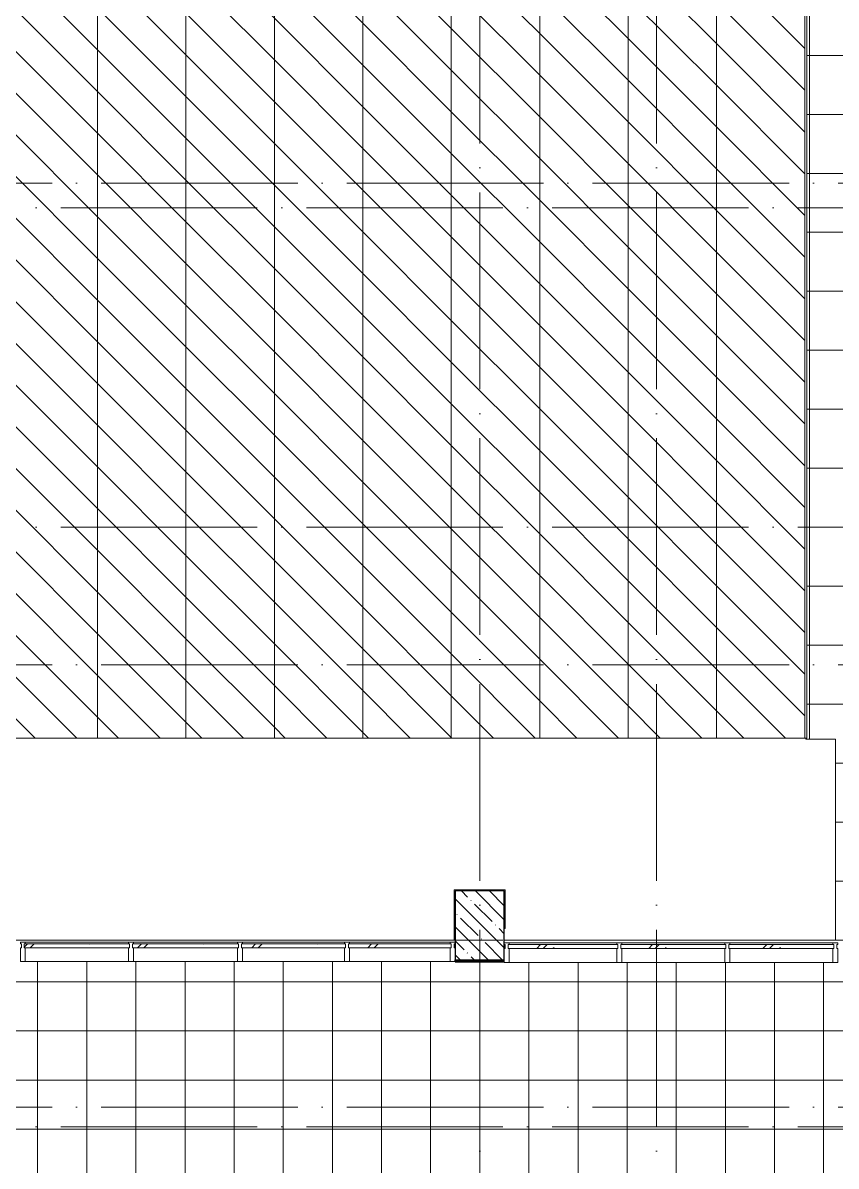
# Model space of a CAD drawing. Header units: millimetres. Extents: x 97 to 214665, y -4577 to 61202.
# Drawn here: x 183548 to 191826, y 26025 to 37655 of the extents above; entities that cross this region are included whole.
import ezdxf

# ---------------------------------------------------------------- set-up
doc = ezdxf.new("R2010")
doc.units = ezdxf.units.MM
doc.linetypes.add('ADSK_Линия сетки', pattern=[2500, 2000, -250, 0, -250])
for name, color, linetype, lineweight in [('A-FLOR-____-OTLN', 192, 'Continuous', 9), ('A-FLOR-____-PATT', 8, 'Continuous', 9), ('A-GLAZ-____-MCUT', 151, 'Continuous', 9), ('A-GLAZ-____-OTLN', 151, 'Continuous', 9), ('A-GLAZ-CURT-OTLN', 52, 'Continuous', 9), ('A-GLAZ-CWMG-MCUT', 51, 'Continuous', 9), ('A-GLAZ-CWMG-OTLN', 51, 'Continuous', 9), ('A-ROOF-____-OTLN', 132, 'Continuous', 9), ('A-ROOF-____-PATT', 132, 'Continuous', 9), ('A-WALL-____-MCUT', 113, 'Continuous', 9), ('A-WALL-____-PATT', 111, 'Continuous', 9), ('I-WALL-____-OTLN', 2, 'Continuous', 9), ('S-COLS-____-MCUT', 52, 'Continuous', 9), ('S-COLS-____-OTLN', 52, 'Continuous', 9), ('S-GRID-____-OTLN', 1, 'Continuous', 9)]:
    doc.layers.add(name, color=color, linetype=linetype, lineweight=lineweight)
pattern_1 = [(135, (57498.1, 0), (-212.13203, -212.13203), [])]

# ---------------------------------------------------------------- blocks, each defined once
blk = doc.blocks.new('PNS_Панель прямоугольная1 - Нр_Стекло - 40мм-40427364-О_АИ_ПП_4_200_Целиком')
at = {"layer": 'A-GLAZ-____-OTLN', "lineweight": 5}
h = blk.add_hatch(dxfattribs=at)
h.set_pattern_fill('FP_25', color=256, style=0, pattern_type=2)
h.set_pattern_definition([(45, (-131647.48, -28178), (-282.8427, 282.8427), [200, -600]), (45, (-131847.48, -28278), (-282.8427, 282.8427), [600, -200]), (45, (-131447.48, -28378), (-282.8427, 282.8427), [200, -600])])
h.paths.add_polyline_path([(558, -40), (558, 0), (-558, 0), (-558, -40), (62, -40)])
at = {"layer": 'A-GLAZ-____-MCUT', "color": 10, "lineweight": 5}
for p, q in [((558, 0), (-558, 0)), ((-558, 0), (-558, -40)), ((558, -40), (558, 0)), ((-558, -40), (558, -40))]:
    blk.add_line(p, q, dxfattribs=at)
at = {"layer": 'A-GLAZ-____-OTLN', "color": 10, "lineweight": 5}
blk.add_line((-558, 0), (558, 0), dxfattribs=at)
blk = doc.blocks.new('PNS_Панель прямоугольная1 - Нр_Стекло - 40мм-38491962-О_АИ_ПП_4_200_Целиком')
at = {"layer": 'A-GLAZ-____-OTLN', "lineweight": 5}
h = blk.add_hatch(dxfattribs=at)
h.set_pattern_fill('FP_26', color=256, style=0, pattern_type=2)
h.set_pattern_definition([(45, (-132769.98, -28178), (-282.8427, 282.8427), [200, -600]), (45, (-132969.98, -28278), (-282.8427, 282.8427), [600, -200]), (45, (-132569.98, -28378), (-282.8427, 282.8427), [200, -600])])
h.paths.add_polyline_path([(535, -40), (535, 0), (-535, 0), (-535, -40)])
at = {"layer": 'A-GLAZ-____-MCUT', "color": 10, "lineweight": 5}
for p, q in [((535, 0), (-535, 0)), ((-535, 0), (-535, -40)), ((535, -40), (535, 0)), ((-535, -40), (535, -40))]:
    blk.add_line(p, q, dxfattribs=at)
at = {"layer": 'A-GLAZ-____-OTLN', "color": 10, "lineweight": 5}
blk.add_line((-535, 0), (535, 0), dxfattribs=at)
blk = doc.blocks.new('PNS_Панель прямоугольная1 - Нр_Стекло - 40мм-V3-О_АИ_ПП_4_200_Целиком')
at = {"layer": 'A-GLAZ-____-OTLN', "lineweight": 5}
h = blk.add_hatch(dxfattribs=at)
h.set_pattern_fill('FP_27', color=256, style=0, pattern_type=2)
h.set_pattern_definition([(45, (-133869.98, -28178), (-282.8427, 282.8427), [200, -600]), (45, (-134069.98, -28278), (-282.8427, 282.8427), [600, -200]), (45, (-133669.98, -28378), (-282.8427, 282.8427), [200, -600])])
h.paths.add_polyline_path([(535, -40), (535, 0), (-535, 0), (-535, -40), (-227, -40)])
at = {"layer": 'A-GLAZ-____-MCUT', "color": 10, "lineweight": 5}
for p, q in [((535, 0), (-535, 0)), ((-535, 0), (-535, -40)), ((535, -40), (535, 0)), ((-535, -40), (535, -40))]:
    blk.add_line(p, q, dxfattribs=at)
at = {"layer": 'A-GLAZ-____-OTLN', "color": 10, "lineweight": 5}
blk.add_line((-535, 0), (535, 0), dxfattribs=at)
blk = doc.blocks.new('Прямоугольный импост - Импост структурный с накладкой - 180мм-36918535-О_АИ_ПП_4_200_Целиком')
at = {"layer": 'A-GLAZ-CWMG-MCUT', "color": 90}
for p, q in [((-25, 40), (-25, 180)), ((-25, 180), (25, 180)), ((25, 180), (25, 40)), ((-15, 40), (-25, 40)), ((-25, -17), (-25, 0)), ((-25, 0), (-15, 0)), ((-15, 0), (-15, 40)), ((15, 40), (15, 0)), ((25, 40), (15, 40)), ((15, 0), (25, 0)), ((25, 0), (25, -17)), ((25, -17), (-25, -17))]:
    blk.add_line(p, q, dxfattribs=at)
blk = doc.blocks.new('Прямоугольный импост - Импост структурный с накладкой - 180мм-40427287-О_АИ_ПП_4_200_Целиком')
at = {"layer": 'A-GLAZ-CWMG-OTLN', "color": 10, "lineweight": 5}
for p, q in [((131000, 28295), (132095, 28295)), ((131000, 28098), (132095, 28098))]:
    blk.add_line(p, q, dxfattribs=at)
blk = doc.blocks.new('Прямоугольный импост - Импост структурный с накладкой - 180мм-30176747-О_АИ_ПП_4_200_Целиком')
at = {"layer": 'A-GLAZ-CWMG-OTLN', "color": 10, "lineweight": 5}
for p, q in [((132145, 28295), (133195, 28295)), ((132145, 28098), (133195, 28098))]:
    blk.add_line(p, q, dxfattribs=at)
blk = doc.blocks.new('Прямоугольный импост - Импост структурный с накладкой - 180мм-36918543-О_АИ_ПП_4_200_Целиком')
at = {"layer": 'A-GLAZ-CWMG-MCUT', "color": 90}
for p, q in [((0, 180), (-50, 180)), ((-50, 180), (-50, 40)), ((0, 40), (0, 180)), ((-50, 40), (-40, 40)), ((-40, 0), (-50, 0)), ((-50, 0), (-50, -17)), ((-40, 40), (-40, 0)), ((-10, 0), (-10, 40)), ((-10, 40), (0, 40)), ((0, 0), (-10, 0)), ((0, -17), (0, 0)), ((-50, -17), (0, -17))]:
    blk.add_line(p, q, dxfattribs=at)
blk = doc.blocks.new('PNS_Панель прямоугольная1 - Нр_Стекло - 40мм-40426588-О_АИ_ПП_4_200_Целиком')
at = {"layer": 'A-GLAZ-____-OTLN', "lineweight": 5}
h = blk.add_hatch(dxfattribs=at)
h.set_pattern_fill('FP_149', color=256, style=0, pattern_type=2)
h.set_pattern_definition([(45, (-126699.98, -28185), (-282.8427, 282.8427), [200, -600]), (45, (-126899.98, -28285), (-282.8427, 282.8427), [600, -200]), (45, (-126499.98, -28385), (-282.8427, 282.8427), [200, -600])])
h.paths.add_polyline_path([(535, -40), (535, 0), (-535, 0), (-535, -40), (178, -40)])
at = {"layer": 'A-GLAZ-____-MCUT', "color": 10, "lineweight": 5}
for p, q in [((535, 0), (-535, 0)), ((-535, 0), (-535, -40)), ((535, -40), (535, 0)), ((-535, -40), (535, -40))]:
    blk.add_line(p, q, dxfattribs=at)
at = {"layer": 'A-GLAZ-____-OTLN', "color": 10, "lineweight": 5}
blk.add_line((-535, 0), (535, 0), dxfattribs=at)
blk = doc.blocks.new('PNS_Панель прямоугольная1 - Нр_Стекло - 40мм-40426596-О_АИ_ПП_4_200_Целиком')
at = {"layer": 'A-GLAZ-____-OTLN', "lineweight": 5}
h = blk.add_hatch(dxfattribs=at)
h.set_pattern_fill('FP_150', color=256, style=0, pattern_type=2)
h.set_pattern_definition([(45, (-127805, -28185), (-282.8427, 282.8427), [200, -600]), (45, (-128005, -28285), (-282.8427, 282.8427), [600, -200]), (45, (-127605, -28385), (-282.8427, 282.8427), [200, -600])])
h.paths.add_polyline_path([(540, -40), (540, 0), (-540, 0), (-540, -40), (39, -40)])
at = {"layer": 'A-GLAZ-____-MCUT', "color": 10, "lineweight": 5}
for p, q in [((540, 0), (-540, 0)), ((-540, 0), (-540, -40)), ((540, -40), (540, 0)), ((-540, -40), (540, -40))]:
    blk.add_line(p, q, dxfattribs=at)
at = {"layer": 'A-GLAZ-____-OTLN', "color": 10, "lineweight": 5}
blk.add_line((-540, 0), (540, 0), dxfattribs=at)
blk = doc.blocks.new('PNS_Панель прямоугольная1 - Нр_Стекло - 40мм-40426604-О_АИ_ПП_4_200_Целиком')
at = {"layer": 'A-GLAZ-____-OTLN', "lineweight": 5}
h = blk.add_hatch(dxfattribs=at)
h.set_pattern_fill('FP_151', color=256, style=0, pattern_type=2)
h.set_pattern_definition([(45, (-128905, -28185), (-282.8427, 282.8427), [200, -600]), (45, (-129105, -28285), (-282.8427, 282.8427), [600, -200]), (45, (-128705, -28385), (-282.8427, 282.8427), [200, -600])])
h.paths.add_polyline_path([(530, -40), (530, 0), (-530, 0), (-530, -40)])
at = {"layer": 'A-GLAZ-____-MCUT', "color": 10, "lineweight": 5}
for p, q in [((530, 0), (-530, 0)), ((-530, 0), (-530, -40)), ((530, -40), (530, 0)), ((-530, -40), (530, -40))]:
    blk.add_line(p, q, dxfattribs=at)
at = {"layer": 'A-GLAZ-____-OTLN', "color": 10, "lineweight": 5}
blk.add_line((-530, 0), (530, 0), dxfattribs=at)
blk = doc.blocks.new('PNS_Панель прямоугольная1 - Нр_Стекло - 40мм-V97-О_АИ_ПП_4_200_Целиком')
at = {"layer": 'A-GLAZ-____-OTLN', "lineweight": 5}
h = blk.add_hatch(dxfattribs=at)
h.set_pattern_fill('FP_152', color=256, style=0, pattern_type=2)
h.set_pattern_definition([(45, (-129987.48, -28185), (-282.8427, 282.8427), [200, -600]), (45, (-130187.48, -28285), (-282.8427, 282.8427), [600, -200]), (45, (-129787.48, -28385), (-282.8427, 282.8427), [200, -600])])
h.paths.add_polyline_path([(523, -40), (523, 0), (-523, 0), (-523, -40), (-210, -40)])
at = {"layer": 'A-GLAZ-____-MCUT', "color": 10, "lineweight": 5}
for p, q in [((523, 0), (-523, 0)), ((-523, 0), (-523, -40)), ((523, -40), (523, 0)), ((-523, -40), (523, -40))]:
    blk.add_line(p, q, dxfattribs=at)
at = {"layer": 'A-GLAZ-____-OTLN', "color": 10, "lineweight": 5}
blk.add_line((-523, 0), (523, 0), dxfattribs=at)
blk = doc.blocks.new('Прямоугольный импост - Импост структурный с накладкой - 180мм-40244083-О_АИ_ПП_4_200_Целиком')
at = {"layer": 'A-GLAZ-CWMG-MCUT', "color": 90}
for p, q in [((-50, 40), (-50, 180)), ((-50, 180), (0, 180)), ((0, 180), (0, 40)), ((-40, 40), (-50, 40)), ((-50, -17), (-50, 0)), ((-50, 0), (-40, 0)), ((-40, 0), (-40, 40)), ((-10, 40), (-10, 0)), ((0, 40), (-10, 40)), ((-10, 0), (0, 0)), ((0, 0), (0, -17)), ((0, -17), (-50, -17))]:
    blk.add_line(p, q, dxfattribs=at)
blk = doc.blocks.new('Прямоугольный импост - Импост структурный с накладкой - 180мм-40244047-О_АИ_ПП_4_200_Целиком')
at = {"layer": 'A-GLAZ-CWMG-MCUT', "color": 90}
for p, q in [((-25, 40), (-25, 180)), ((-25, 180), (25, 180)), ((25, 180), (25, 40)), ((-15, 40), (-25, 40)), ((-25, -17), (-25, 0)), ((-25, 0), (-15, 0)), ((-15, 0), (-15, 40)), ((15, 40), (15, 0)), ((25, 40), (15, 40)), ((15, 0), (25, 0)), ((25, 0), (25, -17)), ((25, -17), (-25, -17))]:
    blk.add_line(p, q, dxfattribs=at)
blk = doc.blocks.new('Прямоугольный импост - Импост структурный с накладкой - 180мм-40426519-О_АИ_ПП_4_200_Целиком')
at = {"layer": 'A-GLAZ-CWMG-OTLN', "color": 10, "lineweight": 5}
for p, q in [((127175, 28302), (128235, 28302)), ((127175, 28105), (128235, 28105))]:
    blk.add_line(p, q, dxfattribs=at)
blk = doc.blocks.new('Прямоугольный импост - Импост структурный с накладкой - 180мм-40426522-О_АИ_ПП_4_200_Целиком')
at = {"layer": 'A-GLAZ-CWMG-OTLN', "color": 10, "lineweight": 5}
for p, q in [((128285, 28302), (129325, 28302)), ((128285, 28105), (129325, 28105))]:
    blk.add_line(p, q, dxfattribs=at)
blk = doc.blocks.new('Прямоугольный импост - Импост структурный с накладкой - 180мм-40426518-О_АИ_ПП_4_200_Целиком')
at = {"layer": 'A-GLAZ-CWMG-OTLN', "color": 10, "lineweight": 5}
for p, q in [((125000, 28302), (126025, 28302)), ((125000, 28105), (126025, 28105))]:
    blk.add_line(p, q, dxfattribs=at)
blk = doc.blocks.new('0083_СОШ675_АР_R22_rvt-1-О_АИ_ПП_4_200_Целиком')
at = {"layer": 'S-COLS-____-OTLN', "lineweight": 5}
h = blk.add_hatch(dxfattribs=at)
h.set_pattern_fill('FP_31', color=256, style=0, pattern_type=2)
h.set_pattern_definition([(135, (0, 0), (-142.5612, -142.5612), []), (135, (142.56, 0), (-142.5612, -142.5612), [252.016, -50.403, 3.353, -47.05])])
h.paths.add_polyline_path([(130950, 28125), (130950, 28825), (130450, 28825), (130450, 28125)])
at = {"layer": 'A-FLOR-____-OTLN', "color": 90}
for p, q in [((130440, 28325), (124960, 28325)), ((134320, 28325), (130950, 28325))]:
    blk.add_line(p, q, dxfattribs=at)
at = {"layer": 'S-COLS-____-MCUT', "color": 130, "lineweight": 25}
for p, q in [((130950, 28825), (130450, 28825)), ((130450, 28825), (130450, 28125)), ((130950, 28125), (130950, 28825)), ((130450, 28125), (130950, 28125))]:
    blk.add_line(p, q, dxfattribs=at)
at = {"layer": 'A-GLAZ-CURT-OTLN', "color": 90, "lineweight": 9}
for name, p in [('PNS_Панель прямоугольная1 - Нр_Стекло - 40мм-40426588-О_АИ_ПП_4_200_Целиком', (126600, 28285)), ('PNS_Панель прямоугольная1 - Нр_Стекло - 40мм-40426596-О_АИ_ПП_4_200_Целиком', (127705, 28285)), ('PNS_Панель прямоугольная1 - Нр_Стекло - 40мм-40426604-О_АИ_ПП_4_200_Целиком', (128805, 28285)), ('PNS_Панель прямоугольная1 - Нр_Стекло - 40мм-V97-О_АИ_ПП_4_200_Целиком', (129887, 28285)), ('PNS_Панель прямоугольная1 - Нр_Стекло - 40мм-40427364-О_АИ_ПП_4_200_Целиком', (131547, 28278)), ('PNS_Панель прямоугольная1 - Нр_Стекло - 40мм-38491962-О_АИ_ПП_4_200_Целиком', (132670, 28278)), ('PNS_Панель прямоугольная1 - Нр_Стекло - 40мм-V3-О_АИ_ПП_4_200_Целиком', (133770, 28278))]:
    blk.add_blockref(name, p, dxfattribs=at)
at = {"layer": 'A-GLAZ-CWMG-OTLN', "color": 90, "lineweight": 9, "extrusion": (0, 0, -1), "rotation": 180}
for name, p in [('Прямоугольный импост - Импост структурный с накладкой - 180мм-40244047-О_АИ_ПП_4_200_Целиком', (-126050, 28285)), ('Прямоугольный импост - Импост структурный с накладкой - 180мм-40244047-О_АИ_ПП_4_200_Целиком', (-127150, 28285)), ('Прямоугольный импост - Импост структурный с накладкой - 180мм-40244047-О_АИ_ПП_4_200_Целиком', (-128260, 28285)), ('Прямоугольный импост - Импост структурный с накладкой - 180мм-40244047-О_АИ_ПП_4_200_Целиком', (-129350, 28285)), ('Прямоугольный импост - Импост структурный с накладкой - 180мм-40244083-О_АИ_ПП_4_200_Целиком', (-130450, 28285)), ('Прямоугольный импост - Импост структурный с накладкой - 180мм-36918535-О_АИ_ПП_4_200_Целиком', (-132120, 28278)), ('Прямоугольный импост - Импост структурный с накладкой - 180мм-36918535-О_АИ_ПП_4_200_Целиком', (-133220, 28278)), ('Прямоугольный импост - Импост структурный с накладкой - 180мм-36918535-О_АИ_ПП_4_200_Целиком', (-134320, 28278))]:
    blk.add_blockref(name, p, dxfattribs=at)
at = {"layer": 'A-GLAZ-CWMG-OTLN', "color": 90, "lineweight": 9}
for name, p in [('Прямоугольный импост - Импост структурный с накладкой - 180мм-30176747-О_АИ_ПП_4_200_Целиком', (-6070, 7)), ('Прямоугольный импост - Импост структурный с накладкой - 180мм-40426519-О_АИ_ПП_4_200_Целиком', (0, 0)), ('Прямоугольный импост - Импост структурный с накладкой - 180мм-40426522-О_АИ_ПП_4_200_Целиком', (0, 0)), ('Прямоугольный импост - Импост структурный с накладкой - 180мм-40426518-О_АИ_ПП_4_200_Целиком', (4375, 0)), ('Прямоугольный импост - Импост структурный с накладкой - 180мм-40427287-О_АИ_ПП_4_200_Целиком', (0, 0)), ('Прямоугольный импост - Импост структурный с накладкой - 180мм-30176747-О_АИ_ПП_4_200_Целиком', (0, 0)), ('Прямоугольный импост - Импост структурный с накладкой - 180мм-30176747-О_АИ_ПП_4_200_Целиком', (1100, 0))]:
    blk.add_blockref(name, p, dxfattribs=at)
at = {"layer": 'A-GLAZ-CWMG-OTLN', "color": 90, "lineweight": 9, "rotation": 180}
blk.add_blockref('Прямоугольный импост - Импост структурный с накладкой - 180мм-36918543-О_АИ_ПП_4_200_Целиком', (130950, 28278), dxfattribs=at)

msp = doc.modelspace()

# ---------------------------------------------------------------- hatches: boundary and pattern name
at = {"layer": 'A-FLOR-____-PATT'}
h = msp.add_hatch(dxfattribs=at)
h.set_pattern_fill('FP_190', color=256, style=0, pattern_type=2)
h.set_pattern_definition([(0, (192753.1, 36724), (0, 600), []), (90, (192753.1, 36724), (-600, 4e-14), [])])
h.paths.add_polyline_path([(191818.09249, 28323.999414), (193783.09249, 28323.999414), (193783.09249, 28540.000586), (193865.115412, 28540.000586), (193865.115412, 32310.000586), (193798.09249, 32310.000586), (193798.09249, 32315.000586), (193788.09249, 32315.000586), (193788.09249, 32325), (193783.09249, 32325), (193783.09249, 32725), (193788.09249, 32725.000586), (193788.09249, 32735.000586), (193798.09249, 32735.000586), (193798.09249, 32740.000586), (193880.115412, 32740.000586), (193880.115412, 36510.000586), (193798.09249, 36510.531535), (193798.09249, 36515.000586), (193788.09249, 36515.000586), (193788.09249, 36525.000586), (193783.09249, 36525), (193783.09249, 36925), (193788.09249, 36925.000586), (193788.09249, 36935.000586), (193798.09249, 36935.000586), (193798.09249, 36940.000586), (193880.115412, 36940.000586), (193880.115412, 40710.000586), (193798.09249, 40710.000586), (193798.09249, 40715.000586), (193788.09249, 40715.000586), (193788.09249, 40725), (193783.09249, 40725), (193783.09249, 41125), (193788.09249, 41125.000586), (193788.09249, 41135.000586), (193798.09249, 41135.000586), (193798.09249, 41140.000586), (193880.114412, 41140.000586), (193880.114412, 44910.032748), (193798.069569, 44910.032748), (193798.069569, 44915.032748), (193788.069569, 44915.032748), (193788.069569, 44925.032748), (193783.069569, 44926.016524), (193783.069569, 45090.96901), (193788.069569, 45090.96901), (193788.069569, 45123.968424), (191818.09249, 45123.968424), (191818.09249, 43079), (191528.026458, 43079), (191527.093602, 30380.00157), (191518.026458, 30380.00157), (191518.026458, 30369.000984), (191818.09249, 30369.000984), (191818.09249, 28823.541159)])
h.paths.add_polyline_path([(193939.729272, 28525), (193998.09249, 28525), (193998.09249, 28535.000586), (193939.115412, 28535.000586), (193939.118401, 28525)])
h.paths.add_polyline_path([(193998.114412, 32315.000586), (193998.114412, 32323.999414), (193939.115412, 32323.999414), (193939.729272, 32315.000586), (193988.115412, 32315.000586)])
h.paths.add_polyline_path([(193998.114412, 36925), (193998.114412, 36935.000586), (193939.115412, 36935.000586), (193939.729272, 36925), (193988.115412, 36925)])
h.paths.add_polyline_path([(193998.114412, 40715.000586), (193998.114412, 40723.999414), (193939.115412, 40723.999414), (193939.729272, 40715.000586), (193988.115412, 40715.000586)])
h.paths.add_polyline_path([(193939.729272, 41125), (193998.114412, 41125), (193998.114412, 41135.000586), (193939.114412, 41135.000586), (193939.11787, 41125)])
h.paths.add_polyline_path([(193998.114412, 44915.032748), (193998.114412, 44923.999414), (193939.114412, 44923.999414), (193939.729272, 44915.032748), (193988.114412, 44915.032748)])
h.paths.add_polyline_path([(193798.069569, 44925.032748), (193798.09249, 44925.05567), (193798.069569, 45090.96901)])
h = msp.add_hatch(dxfattribs=at)
h.set_pattern_fill('FP_209', color=256, style=0, pattern_type=2)
h.set_pattern_definition([(0, (178198.1, 22900), (0, 500), []), (90, (178198.1, 22900), (-500, 3e-14), [])])
h.paths.add_polyline_path([(193298.098584, 10225), (193298.115584, 10225.000586), (192973.37606, 10225)])
h.paths.add_polyline_path([(185898.062836, 10225), (185898.115584, 10225.000586), (183309.843938, 10225)])
h.paths.add_polyline_path([(179289.177231, 10225), (179289.177231, 10434.956298), (178498.114412, 10434.956298), (178498.114412, 10424.999417), (178898.09249, 10424.999414), (178898.114412, 10431.956298), (179286.177231, 10431.956298), (179286.185272, 10225)])
h.paths.add_polyline_path([(179304.177231, 10225), (182198.115584, 10225), (182198.115584, 10240), (182533.478808, 10240), (182533.478808, 10429.898442), (182538.478808, 10429.898442), (182538.478808, 10434.999414), (182548.478808, 10434.999414), (182549.224522, 10439.999414), (182948.478808, 10439.999414), (182948.478808, 10434.999414), (182958.478808, 10434.999414), (182958.478808, 10424.999414), (182963.478808, 10424.999414), (182963.478808, 10240.000586), (189783.478808, 10240.000586), (189783.478808, 10429.898442), (189788.478808, 10429.898442), (189788.478808, 10435.000586), (189798.478808, 10435.000586), (189799.22461, 10440.000586), (190198.478808, 10440.000586), (190198.478808, 10435.000586), (190208.478808, 10435.000586), (190208.478808, 10429.898442), (190213.478808, 10429.898442), (190213.478808, 10240.000586), (193583.170911, 10240.000586), (193583.170911, 10429.898442), (193588.170911, 10429.898442), (193588.170911, 10435.000586), (193598.170911, 10435.000586), (193598.170911, 10440.000586), (193983.170911, 10440.000586), (193983.170911, 10645), (193998.09249, 10645), (193998.09249, 12345), (193983.170911, 12345), (193983.170911, 12930.000586), (193698.114412, 12930.000586), (193697.736004, 12935.000586), (193688.114412, 12935.000586), (193688.114412, 12945.000586), (193683.114412, 12945.000586), (193683.114412, 13645.000586), (193688.114412, 13645.000586), (193688.114412, 13655.000586), (193698.114412, 13655.000586), (193698.835408, 13660.000586), (193983.114412, 13660.000586), (193983.114412, 15710), (193798.114412, 15710), (193797.611854, 15715), (193788.114412, 15715), (193788.114412, 15724.999414), (193783.114412, 15724.999414), (193783.114412, 16124.999414), (193788.114412, 16125), (193788.114412, 16135), (193798.114412, 16135), (193799.127127, 16140), (193983.114412, 16140), (193983.114412, 19010), (193798.114412, 19010), (193798.09249, 19015), (193788.114412, 19015), (193788.114412, 19024.999998), (193783.114412, 19024.999998), (193783.114412, 19424.999414), (193788.114412, 19425), (193788.114412, 19435), (193798.114412, 19435), (193799.0926, 19440), (193983.114412, 19440), (193983.114412, 22410), (193798.114412, 22410), (193798.09249, 22415), (193788.114412, 22415), (193788.114412, 22425), (193783.114412, 22425), (193783.114412, 22690), (192653.114412, 22690), (192653.114412, 22415.999414), (192648.114412, 22415.999414), (192648.114412, 22405.999414), (192638.114412, 22405.999414), (192638.114412, 22400.999414), (190013.114412, 22400.999414), (190013.114412, 22360.499414), (189998.114412, 22360.499414), (189998.114412, 19480.499414), (190013.114412, 19480.499414), (190013.114412, 19439.999414), (190198.09249, 19439.999414), (190198.114412, 19434.999414), (190208.09249, 19434.999414), (190208.09249, 19424.999414), (190213.09249, 19424.999416), (190213.09249, 19024.999416), (190208.09249, 19024.999416), (190208.09249, 19014.999414), (190198.09249, 19014.999414), (190197.058121, 19009.999414), (190013.09249, 19009.999414), (190013.09249, 19014.999414), (189998.114412, 19014.999414), (189998.804032, 16135), (190063.09249, 16135), (190063.09249, 16139.999414), (190198.09249, 16139.999414), (190198.114412, 16134.999414), (190208.09249, 16134.999414), (190208.09249, 16124.999414), (190213.09249, 16124.999414), (190213.09249, 15724.999414), (190208.09249, 15724.999414), (190208.09249, 15714.999414), (190198.09249, 15714.999414), (190196.960415, 15709.999414), (189798.09249, 15709.999414), (189798.09249, 15714.999414), (189788.09249, 15714.999414), (189788.09249, 15724.999414), (189783.09249, 15724.999414), (189783.09249, 15910), (189788.09249, 15910), (189788.09249, 15925), (182958.09249, 15925), (182958.09249, 15860), (182963.09249, 15860), (182963.09249, 15724.999414), (182958.09249, 15724.999414), (182958.09249, 15714.999414), (182948.09249, 15714.999414), (182946.960415, 15709.999414), (182548.09249, 15709.999414), (182548.09249, 15714.999414), (182538.09249, 15714.999414), (182538.09249, 15724.999414), (182533.09249, 15724.999414), (182533.09249, 15910), (182538.09249, 15910), (182538.09249, 15925), (178908.09249, 15925), (178908.09249, 15860), (178913.09249, 15860), (178913.09249, 15724.999414), (178908.09249, 15724.999414), (178908.09249, 15714.999414), (178898.09249, 15714.999414), (178896.960477, 15709.999414), (178498.092552, 15709.999414), (178498.09249, 15714.999414), (178488.09249, 15714.999414), (178488.09249, 15724.999415), (178483.09249, 15724.999415), (178483.09249, 16124.999414), (178488.09249, 16124.999414), (178488.09249, 16134.999414), (178498.09249, 16134.999414), (178499.127086, 16139.999414), (178683.09249, 16139.999414), (178683.09249, 16134.999414), (178698.09249, 16134.999414), (178697.424681, 19014.999414), (178633.09249, 19014.999414), (178633.09249, 19009.999414), (178498.09249, 19009.999414), (178498.09249, 19014.999414), (178488.09249, 19014.999414), (178488.09249, 19024.999414), (178483.09249, 19025.888303), (178483.09249, 19424.999414), (178488.09249, 19425.894872), (178488.09249, 19435), (178498.09249, 19435), (178499.092639, 19440), (178683.09249, 19440), (178683.09249, 19435), (178698.09249, 19435), (178697.447711, 22415), (178633.09249, 22415), (178633.09249, 22410), (178498.09249, 22410), (178498.09249, 22415), (178488.09249, 22415), (178488.09249, 22425), (178483.09249, 22424.999414), (178483.09249, 22824.999414), (178488.09249, 22824.999414), (178488.09249, 22834.999414), (178498.09249, 22834.999414), (178498.114412, 22839.999414), (178898.09249, 22839.999414), (178898.114412, 22834.999414), (178908.09249, 22834.999414), (178908.09249, 22824.999414), (178913.09249, 22824.999414), (178913.09249, 22690), (178908.09249, 22690), (178908.09249, 22625), (182548.09249, 22625), (182548.09249, 22690), (182533.09249, 22690), (182533.09249, 22824.999414), (182538.09249, 22824.999414), (182538.09249, 22834.999414), (182548.09249, 22834.999414), (182548.114412, 22839.999414), (182948.09249, 22839.999414), (182948.114412, 22834.999414), (182958.09249, 22834.999414), (182958.09249, 22824.999414), (182963.09249, 22824.999414), (182963.09249, 22640), (182958.09249, 22640), (182958.09249, 22625), (189798.09249, 22625), (189798.09249, 22690), (189783.09249, 22690), (189783.09249, 22824.999414), (189788.09249, 22824.999414), (189788.09249, 22834.999414), (189798.09249, 22834.999414), (189798.114412, 22839.999414), (193983.114412, 22839.999414), (193983.114412, 24894.999414), (193998.114412, 24894.999414), (193998.114412, 27094.999414), (193983.114412, 27094.999414), (193983.114412, 28110.000984), (193798.09249, 28110.000984), (193798.09249, 28097.999812), (193693.09249, 28097.999812), (193693.09249, 27360.499812), (193653.09249, 27360.499812), (193653.09249, 28097.999812), (191938.09249, 28097.999812), (191938.09249, 27360.499812), (191898.09249, 27360.499812), (191898.09249, 28097.999812), (188448.09249, 28097.999812), (188448.09249, 28110.000984), (187948.09249, 28110.000984), (187948.09249, 28104.999812), (182463.09249, 28104.999812), (182463.09249, 28060.000984), (182470.114412, 28060.000984), (182470.114412, 27850.000984), (182465.114412, 27850.000984), (182465.114412, 27840.000984), (182455.114412, 27840.000984), (182455.114412, 27835.000984), (181941.09249, 27835.000984), (181941.09249, 27840.000984), (181931.09249, 27840.000984), (181931.09249, 27850.000984), (181926.09249, 27850.71925), (181926.09249, 28109.999414), (181931.09249, 28109.999414), (181931.09249, 28124.999414), (177521.09249, 28125), (177521.09249, 28109.999414), (176198.114412, 28109.999414), (176198.09249, 28114.999414), (176188.114412, 28114.999414), (176188.114412, 28124.999414), (176183.114412, 28124.999414), (176183.114412, 35559.999414), (175093.09249, 35559.999414), (175093.09249, 35574.999414), (172993.09249, 35575), (172993.09249, 35559.999414), (171348.09249, 35559.999414), (171348.114412, 32740), (171748.09249, 32740), (171748.114412, 32735), (171758.09249, 32735), (171758.09249, 32725), (171763.09249, 32725), (171763.09249, 32324.999414), (171758.09249, 32324.999414), (171758.09249, 32314.999414), (171748.09249, 32314.999414), (171748.09249, 32309.999414), (171348.09249, 32309.999414), (171349.179447, 28655), (172928.114412, 28655), (172928.114412, 28650), (172943.114412, 28650), (172943.114412, 27599.999414), (172928.114412, 27599.999414), (172928.114412, 27594.999414), (172935.614412, 27594.999414), (172935.614412, 27579.999414), (171348.09249, 27579.999414), (171348.114412, 22840), (171748.09249, 22840), (171748.114412, 22835), (171758.09249, 22835), (171758.09249, 22825), (171763.09249, 22824.999414), (171763.09249, 22424.999414), (171758.09249, 22424.999414), (171758.09249, 22414.999414), (171748.09249, 22414.999414), (171748.09249, 22409.999414), (171348.09249, 22409.999414), (171348.09249, 19439.999414), (171748.09249, 19439.999414), (171748.114412, 19434.999414), (171758.09249, 19434.999414), (171758.09249, 19424.999414), (171763.09249, 19424.110525), (171763.09249, 19024.999414), (171758.09249, 19024.999414), (171758.09249, 19014.999414), (171748.09249, 19014.999414), (171748.09249, 19009.999414), (171563.114998, 19009.999414), (171563.114998, 16139.999414), (171753.114998, 16139.999414), (171753.114998, 16134.999414), (171758.09249, 16134.999414), (171758.09249, 16124.999414), (171763.09249, 16124.999414), (171763.09249, 15724.999999), (171758.09249, 15724.999999), (171758.09249, 15715), (171748.09249, 15715), (171748.09249, 15710), (171563.114998, 15710), (171563.114998, 10440.000586), (171748.177231, 10440.000586), (171748.177231, 10424.999413), (171753.137506, 10425.000586), (171753.137506, 10429.962841), (171763.177231, 10429.962841), (171763.177231, 10240.000586), (175093.177231, 10240.000586), (175093.177231, 10427.956298), (175098.177231, 10427.956298), (175098.177231, 10442.956298), (175464.177231, 10442.956298), (175464.177231, 10437.956298), (175474.177231, 10437.956298), (175474.177231, 10427.956298), (175479.177231, 10427.956298), (175479.177231, 10240), (178483.114412, 10240), (178483.114412, 10434.956298), (178488.114412, 10434.956298), (178488.114412, 10449.956298), (182198.115584, 10449.956298), (182198.115584, 10434.956298), (179304.177231, 10434.675421), (179304.177231, 10225.125)])
h.paths.add_polyline_path([(175464.177231, 10225), (175464.177231, 10427.956298), (175108.177231, 10427.956298), (175108.177231, 10225.000586), (175111.177231, 10225.000586), (175111.177231, 10424.956298), (175461.177231, 10424.956298), (175461.177231, 10225)])
h.paths.add_polyline_path([(193602.753943, 10225.000586), (193602.753943, 10424.956298), (193598.170911, 10424.687136), (193598.170911, 10225.000586)])
h.paths.add_polyline_path([(190198.114412, 10225.000586), (190198.478808, 10225.022689), (190198.114412, 10235.000586)])
h.paths.add_polyline_path([(166186.092491, 19224.940333), (166189.092491, 19225), (166189.092491, 19462), (166186.092491, 19462), (166186.092491, 19225)])
h.paths.add_polyline_path([(166204.092491, 19239.940333), (170883.114412, 19239.940333), (170883.114412, 19429.940333), (170888.114412, 19429.940333), (170888.114412, 19434.999414), (170898.114412, 19434.999414), (170898.114412, 19439.999414), (171298.114412, 19439.999414), (171298.114412, 22110), (170498.114412, 22110), (170498.114412, 22115), (170488.114412, 22115), (170488.114412, 22125), (170483.114412, 22125.09375), (170483.114412, 22825), (170488.114412, 22825.474684), (170488.114412, 22835), (170498.114412, 22835), (170498.114412, 22840), (171298.114412, 22840), (171298.114412, 27579.999414), (170473.114705, 27579.999414), (170473.114705, 27594.999414), (170468.114705, 27594.999414), (170468.114705, 28655), (171298.114412, 28655), (171298.114412, 31979.999414), (170498.114412, 31979.999414), (170498.054711, 31984.999414), (170488.114412, 31984.999414), (170488.114412, 31994.999414), (170483.114412, 31995.625997), (170483.114412, 32725), (170488.114412, 32725), (170488.114412, 32735), (170498.114412, 32735), (170498.114412, 32740), (171298.114412, 32740), (171298.114412, 35559.999414), (165248.114412, 35559.999414), (165248.114412, 35574.999414), (163848.114412, 35575), (163848.114412, 35559.999414), (162413.114998, 35559.999414), (162413.114998, 34914.967838), (162398.114998, 34914.967838), (162398.114998, 33274.967838), (162413.114998, 33274.967838), (162413.114998, 32740), (162598.114412, 32740), (162598.114412, 32735), (162608.114412, 32735), (162608.114412, 32725), (162613.114412, 32724.999414), (162613.114412, 32324.999414), (162608.114412, 32324.582278), (162608.114412, 32314.999414), (162598.114412, 32314.999414), (162597.32491, 32309.999414), (162413.114998, 32309.999414), (162413.114998, 28539.999414), (162598.114412, 28539.999414), (162598.114998, 28534.999414), (162608.114998, 28534.999414), (162608.114998, 28524.999414), (162613.114998, 28524.999414), (162613.114998, 28125.059667), (162608.116504, 28124.999414), (162608.114998, 28115.059667), (162598.114998, 28115.059667), (162598.114412, 28110.059667), (162413.114998, 28110.059667), (162413.114998, 27280.059667), (163018.114998, 27280.059667), (163018.114998, 27275.059667), (163028.114998, 27275.059667), (163028.114998, 27265.059667), (163033.114998, 27265.059667), (163033.114998, 26105.059667), (163028.114998, 26105.059667), (163028.114998, 26095.059667), (163018.114998, 26095.059667), (163018.114998, 26090.059667), (162413.380753, 26090.059667), (162413.380753, 23215), (162605.114998, 23215), (162605.114998, 23210), (162615.114998, 23210), (162615.114998, 23200), (162620.114998, 23198.955668), (162620.114998, 22424.999414), (162615.114998, 22424.999414), (162615.114998, 22414.999414), (162605.114998, 22414.999414), (162605.114998, 22409.999414), (162413.114998, 22409.999414), (162413.114998, 19725), (162598.09249, 19725), (162598.09249, 19446.999414), (162953.114412, 19446.999414), (162953.114412, 19441.999414), (162968.114412, 19441.999414), (162968.114412, 19240), (165791.09249, 19240), (165791.09249, 19462), (165796.09249, 19462), (165796.09249, 19472), (165806.09249, 19472), (165806.09249, 19477), (166189.092491, 19477), (166189.092491, 19472), (166199.092491, 19472), (166199.092491, 19462), (166204.092491, 19462), (166204.092491, 19399.33127)])
h.paths.add_polyline_path([(190008.114412, 22415.999414), (190198.09249, 22415.999414), (190198.09249, 22424.999414), (189998.114412, 22424.999414), (189998.714346, 22415.999414)])
h.paths.add_polyline_path([(162598.114412, 22424.999414), (162605.114998, 22424.999414), (162605.114998, 22824.999414), (162598.114412, 22824.999414), (162598.114412, 22432)])
h.paths.add_polyline_path([(162398.346091, 23200), (162398.380753, 23200), (162398.114998, 23200)])
at = {"layer": 'A-ROOF-____-PATT'}
h = msp.add_hatch(dxfattribs=at)
h.set_pattern_fill('FP_170', color=256, style=0, pattern_type=2)
h.set_pattern_definition(pattern_1)
h.paths.add_polyline_path([(184308.114916, 30380.00157), (184308.114916, 43090.000586), (183408.114916, 43090.000586), (183408.114916, 30380.00157)])
h = msp.add_hatch(dxfattribs=at)
h.set_pattern_fill('FP_170', color=256, style=0, pattern_type=2)
h.set_pattern_definition(pattern_1)
h.paths.add_polyline_path([(185208.114916, 30380.00157), (185208.114916, 43090.000586), (184308.114916, 43090.000586), (184308.114916, 30380.00157)])
h = msp.add_hatch(dxfattribs=at)
h.set_pattern_fill('FP_170', color=256, style=0, pattern_type=2)
h.set_pattern_definition(pattern_1)
h.paths.add_polyline_path([(186108.114916, 30380.00157), (186108.114916, 43090.000586), (185208.114916, 43090.000586), (185208.114916, 30380.00157)])
h = msp.add_hatch(dxfattribs=at)
h.set_pattern_fill('FP_170', color=256, style=0, pattern_type=2)
h.set_pattern_definition(pattern_1)
h.paths.add_polyline_path([(187008.114916, 30380.00157), (187008.114916, 43090.000586), (186108.114916, 43090.000586), (186108.114916, 30380.00157)])
h = msp.add_hatch(dxfattribs=at)
h.set_pattern_fill('FP_170', color=256, style=0, pattern_type=2)
h.set_pattern_definition(pattern_1)
h.paths.add_polyline_path([(187175.256787, 30380.00157), (187908.114916, 30380.00157), (187908.114916, 43090.000586), (187008.114916, 43090.000586), (187008.114916, 30380.00157)])
h = msp.add_hatch(dxfattribs=at)
h.set_pattern_fill('FP_170', color=256, style=0, pattern_type=2)
h.set_pattern_definition(pattern_1)
h.paths.add_polyline_path([(188808.114916, 30380.00157), (188808.114916, 43090.000586), (187908.114916, 43090.000586), (187908.114916, 30380.00157)])
h = msp.add_hatch(dxfattribs=at)
h.set_pattern_fill('FP_170', color=256, style=0, pattern_type=2)
h.set_pattern_definition(pattern_1)
h.paths.add_polyline_path([(189708.114916, 30380.00157), (189708.114916, 43090.000586), (188808.114916, 43090.000586), (188808.114916, 30380.00157)])
h = msp.add_hatch(dxfattribs=at)
h.set_pattern_fill('FP_170', color=256, style=0, pattern_type=2)
h.set_pattern_definition(pattern_1)
h.paths.add_polyline_path([(190608.114916, 30380.00157), (190608.114916, 43090.000586), (189708.114916, 43090.000586), (189708.114916, 30380.00157)])
h = msp.add_hatch(dxfattribs=at)
h.set_pattern_fill('FP_170', color=256, style=0, pattern_type=2)
h.set_pattern_definition(pattern_1)
h.paths.add_polyline_path([(191508.026458, 30380.00157), (191508.026458, 43090.000586), (190608.114916, 43090.000586), (190608.114916, 30380.00157), (191040.669635, 30380.00157)])
at = {"layer": 'A-WALL-____-PATT'}
for points in [[(187948.09249, 28825.00157), (188448.114412, 28825.00157), (188448.114412, 28835.00157), (187938.09249, 28835.00157), (187938.09249, 28825.00157)], [(187948.09249, 28325.03256), (187948.09249, 28825.00157), (187938.09249, 28825.00157), (187938.09249, 28325.03256)], [(188448.114412, 28443.03256), (188458.114412, 28443.03256), (188458.114412, 28835.00157), (188448.114412, 28835.00157), (188448.114412, 28823.541159)]]:
    msp.add_hatch(color=7, dxfattribs=at).paths.add_polyline_path(points)
h = msp.add_hatch(color=7, dxfattribs=at)
h.paths.add_polyline_path([(193998.114412, 28115.000984), (193998.114412, 28125.000984), (193788.09249, 28125.000984), (193788.09249, 28115.000984), (193988.114412, 28115.000984)])
h.paths.add_polyline_path([(188448.09249, 28115.000984), (188448.09249, 28125.000984), (187943.09249, 28125.000984), (187943.09249, 28115.000984)])

# ---------------------------------------------------------------- linework, layer by layer
at = {"layer": 'A-FLOR-____-OTLN'}
for p, q in [((191518.026458, 30380.00157), (191518.026458, 30369.000984)), ((191518.026458, 30369.000984), (191818.09249, 30369.000984)), ((191818.09249, 30369.000984), (191818.09249, 28323.999414)), ((191818.09249, 28323.999414), (193783.09249, 28323.999414))]:
    msp.add_line(p, q, dxfattribs=at)
at = {"layer": 'A-ROOF-____-OTLN'}
for p, q in [((184308.114916, 43090.000586), (184308.114916, 30380.00157)), ((185208.114916, 43090.000586), (185208.114916, 30380.00157)), ((186108.114916, 43090.000586), (186108.114916, 30380.00157)), ((187008.114916, 43090.000586), (187008.114916, 30380.00157)), ((187908.114916, 43090.000586), (187908.114916, 30380.00157)), ((188808.114916, 43090.000586), (188808.114916, 30380.00157)), ((189708.114916, 43090.000586), (189708.114916, 30380.00157)), ((190608.114916, 43090.000586), (190608.114916, 30380.00157)), ((191508.026458, 30380.00157), (191508.026458, 43090.000586)), ((191528.026458, 43090.000586), (191528.026458, 30380.00157)), ((191528.026458, 30380.00157), (182068.449618, 30380.00157))]:
    msp.add_line(p, q, dxfattribs=at)
at = {"layer": 'A-WALL-____-MCUT', "color": 7}
for p, q in [((188458.114412, 28835.00157), (187938.09249, 28835.00157)), ((187938.09249, 28835.00157), (187938.09249, 28325.03256)), ((187948.09249, 28825.00157), (188448.114412, 28825.00157)), ((187948.09249, 28325.03256), (187948.09249, 28825.00157)), ((188448.114412, 28825.00157), (188448.114412, 28443.03256)), ((188458.114412, 28443.03256), (188458.114412, 28835.00157)), ((188448.114412, 28443.03256), (188458.114412, 28443.03256)), ((187938.09249, 28325.03256), (187948.09249, 28325.03256)), ((188448.09249, 28125.000984), (187943.09249, 28125.000984)), ((187943.09249, 28125.000984), (187943.09249, 28115.000984)), ((187943.09249, 28115.000984), (188448.09249, 28115.000984)), ((188448.09249, 28115.000984), (188448.09249, 28125.000984))]:
    msp.add_line(p, q, dxfattribs=at)
at = {"layer": 'I-WALL-____-OTLN', "color": 5, "lineweight": 90}
msp.add_line((188448.09249, 28110.000984), (187948.09249, 28110.000984), dxfattribs=at)
at = {"layer": 'S-GRID-____-OTLN', "linetype": 'ADSK_Линия сетки'}
for p, q in [((188198.115412, -3572.657751), (188198.115412, 61202.00513)), ((189998.115412, -3572.657751), (189998.115412, 61202.00513)), ((213846.668489, 36025.151496), (156818.114412, 36025.151496)), ((53928.563196, 35775.000586), (213846.668489, 35775.000586)), ((53928.563196, 32525.000984), (213846.668489, 32525.000984)), ((213846.668489, 31125.11992), (156818.114412, 31125.11992)), ((53928.563196, 28325.000984), (213846.668489, 28325.000984)), ((213846.668489, 26625.11992), (156818.114412, 26625.11992)), ((53928.563196, 26425.000586), (213846.668489, 26425.000586))]:
    msp.add_line(p, q, dxfattribs=at)

# ---------------------------------------------------------------- block references
at = {"color": 250, "lineweight": 5}
msp.add_blockref('0083_СОШ675_АР_R22_rvt-1-О_АИ_ПП_4_200_Целиком', (57498.114412, 0), dxfattribs=at)

doc.saveas('drawing.dxf')
